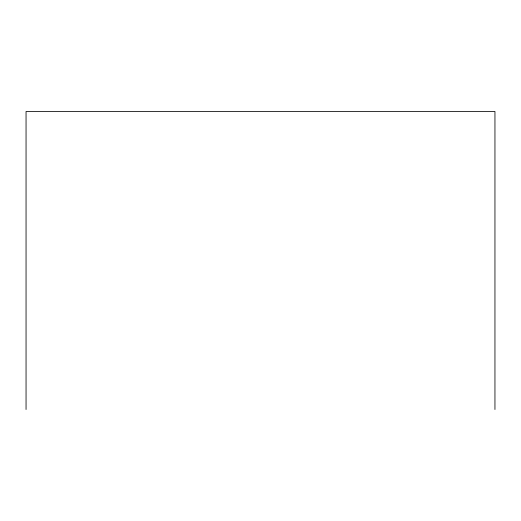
<?xml version="1.0" encoding="UTF-8"?>
<svg xmlns="http://www.w3.org/2000/svg" width="521" height="521" viewBox="0 0 521 521"><rect width="100%" height="100%" fill="white"/><g stroke="black" fill="none" stroke-linecap="round" stroke-linejoin="round"><path stroke-width="0.78" d="M494.95 409.499L494.95 111.501L26.05 111.501L26.05 409.499"/></g></svg>
